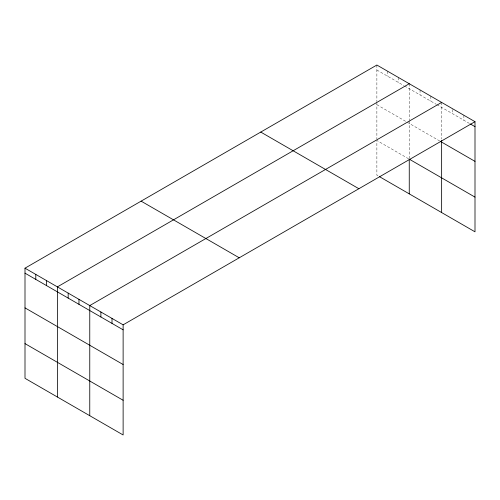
<?xml version="1.0" encoding="UTF-8"?>
<svg xmlns="http://www.w3.org/2000/svg" width="500" height="500" viewBox="0 0 500 500"><rect width="100%" height="100%" fill="white"/><g stroke="black" fill="none" stroke-linecap="round" stroke-linejoin="round"><path stroke-width="0.38" stroke-dasharray="2.5 1.88" d="M376.875 70.013L403.856 85.594M404.531 85.981L436.238 104.288M436.912 104.681L469.769 123.644M376.875 104.712L406.556 121.85M407.231 122.244L439.613 140.938M408.581 158.775L376.875 140.469L376.875 175.169L378.894 176.331M463.881 115.262L463.881 120.25M452.756 109.556L452.756 113.825M441.637 102.419L441.637 139.019M430.844 96.188L430.844 101.175M420.05 89.956L420.05 94.944M409.256 83.725L409.256 120.325M409.256 121.094L409.256 158.419M398.462 77.494L398.462 82.481M387.669 71.263L387.669 76.244M376.875 65.031L376.875 101.631M376.875 102.4L376.875 138.975"/><path stroke-width="0.75" d="M25 268.181L123.125 324.831L123.125 434.969L25 378.319L25 268.181L376.875 65.031L475 121.681L475 231.819L379.569 176.725M409.256 83.725L57.381 286.875L57.381 397.013M441.637 102.419L89.763 305.575L89.763 415.706M123.125 324.831L475 121.681M470.419 124.025L475 126.669M440.288 141.325L475 161.369M475 197.119L409.256 159.162L409.256 193.863M260.756 132.069L358.881 188.725M141.119 201.144L239.244 257.794M25 273.169L123.125 329.819M25 307.869L123.125 364.519M25 343.619L123.125 400.269M441.637 140.562L441.637 212.556M112.006 318.412L112.006 323.4M100.887 311.994L100.887 316.981M78.969 299.337L78.969 304.325M68.175 293.106L68.175 298.094M46.588 280.644L46.588 285.631M35.794 274.413L35.794 279.4"/></g></svg>
